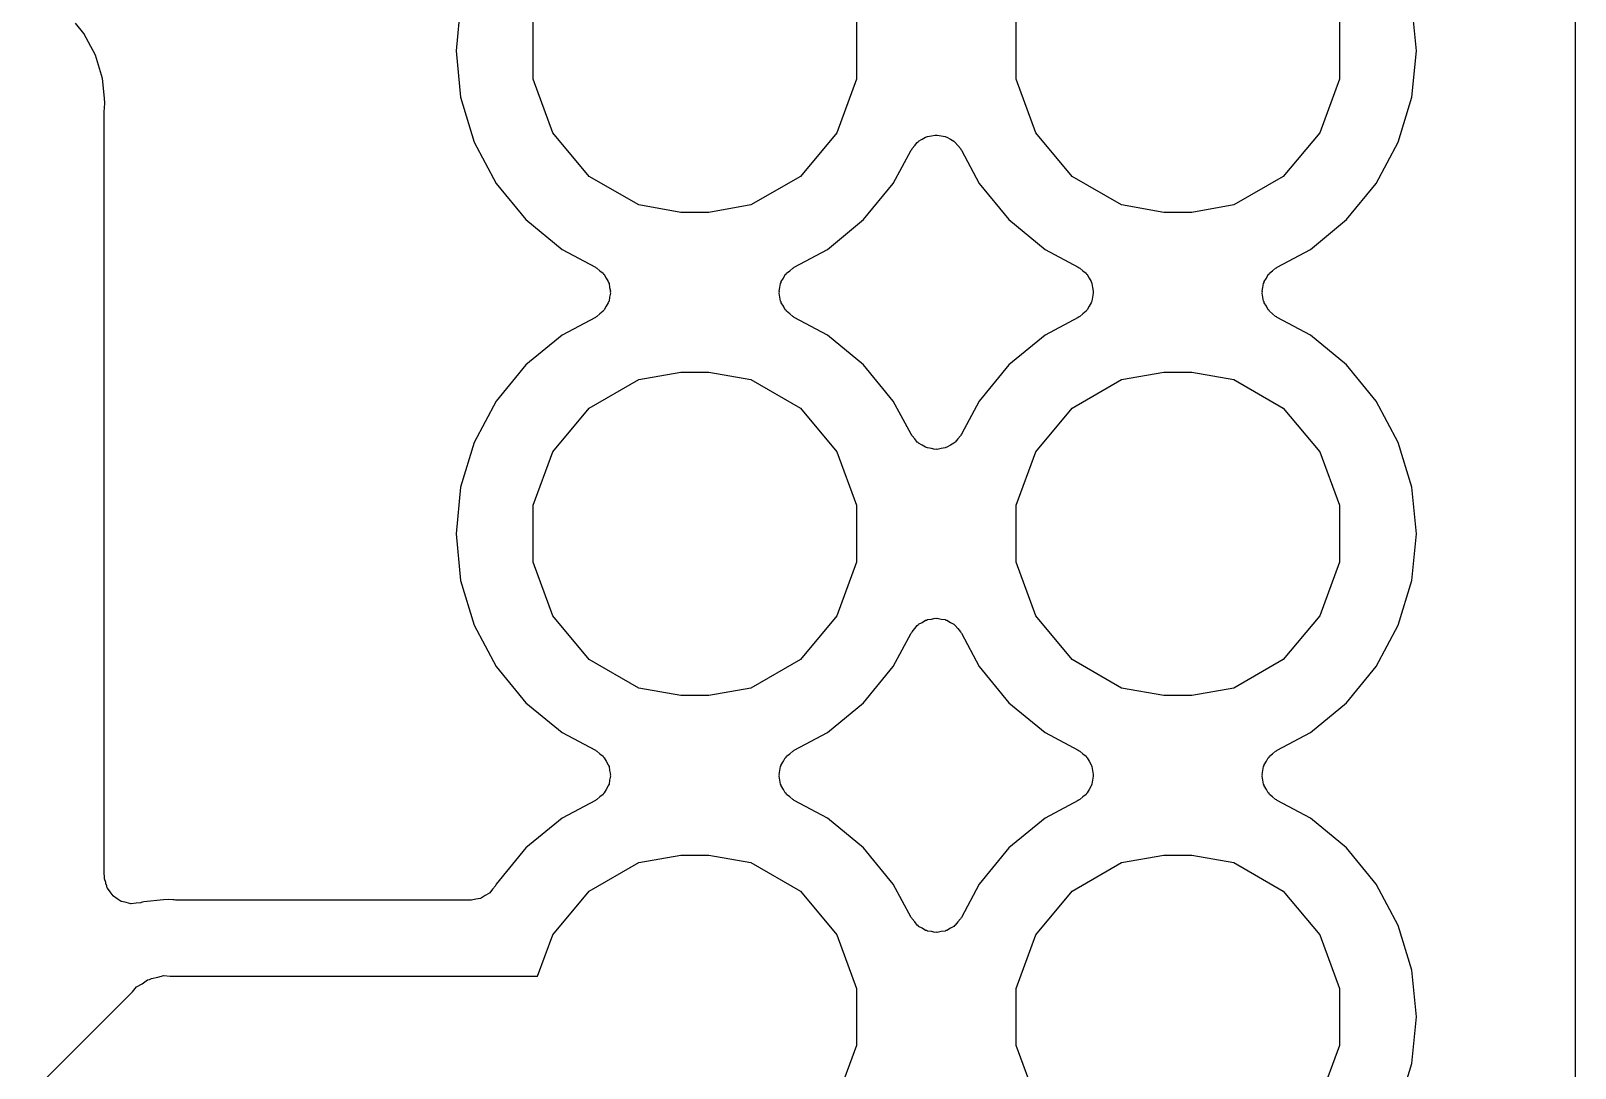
# Model space of a CAD drawing. Extents: x 91 to 190.2, y -113.9 to -59.9.
# Drawn here: x 181.4 to 189.52, y -96.08 to -90.63 of the extents above; entities that cross this region are included whole.
import ezdxf

# ---------------------------------------------------------------- set-up
doc = ezdxf.new("R2010")
doc.units = 0
doc.header["$MEASUREMENT"] = 0
doc.layers.add('BLACK', color=7, linetype='CONTINUOUS')

msp = doc.modelspace()

# ---------------------------------------------------------------- linework, layer by layer
at = {"layer": 'BLACK', "linetype": 'CONTINUOUS'}
for p, q in [((189.52, -62.0385), (189.52, -108.284)), ((183.658, -90.485), (183.634, -90.73)), ((188.686, -90.73), (188.662, -90.485)), ((181.676, -90.6399), (181.632, -90.5859)), ((181.737, -90.7535), (181.676, -90.6399)), ((184.04, -90.8799), (184.04, -90.5801)), ((185.74, -90.5801), (185.74, -90.8799)), ((186.58, -90.8799), (186.58, -90.5801)), ((188.28, -90.5801), (188.28, -90.8799)), ((181.775, -90.8768), (181.737, -90.7535)), ((183.634, -90.73), (183.658, -90.975)), ((188.662, -90.975), (188.686, -90.73)), ((181.785, -90.9802), (181.775, -90.8768)), ((184.143, -91.1616), (184.04, -90.8799)), ((185.74, -90.8799), (185.637, -91.1616)), ((186.683, -91.1616), (186.58, -90.8799)), ((188.28, -90.8799), (188.177, -91.1616)), ((181.784, -91.0445), (181.785, -91.0372)), ((181.784, -95.0605), (181.784, -91.0445)), ((181.787, -91.005), (181.785, -90.9802)), ((181.785, -90.9802), (181.785, -90.9802)), ((181.785, -91.0298), (181.787, -91.005)), ((181.785, -91.0372), (181.785, -91.0298)), ((183.658, -90.975), (183.73, -91.2107)), ((188.59, -91.2107), (188.662, -90.975)), ((184.335, -91.3912), (184.143, -91.1616)), ((185.637, -91.1616), (185.445, -91.3912)), ((186.06, -91.2122), (186.064, -91.2096)), ((186.064, -91.2096), (186.067, -91.2059)), ((186.067, -91.2059), (186.086, -91.1959)), ((186.086, -91.1959), (186.104, -91.1847)), ((186.104, -91.1847), (186.109, -91.1837)), ((186.109, -91.1837), (186.113, -91.1813)), ((186.113, -91.1813), (186.134, -91.1783)), ((186.134, -91.1783), (186.155, -91.174)), ((186.155, -91.174), (186.16, -91.1747)), ((186.16, -91.1747), (186.165, -91.174)), ((186.165, -91.174), (186.186, -91.1783)), ((186.186, -91.1783), (186.207, -91.1813)), ((186.207, -91.1813), (186.211, -91.1837)), ((186.211, -91.1837), (186.216, -91.1847)), ((186.216, -91.1847), (186.234, -91.1959)), ((186.234, -91.1959), (186.253, -91.2059)), ((186.253, -91.2059), (186.256, -91.2096)), ((186.256, -91.2096), (186.26, -91.2122)), ((186.875, -91.3912), (186.683, -91.1616)), ((188.177, -91.1616), (187.985, -91.3912)), ((183.73, -91.2107), (183.846, -91.4278)), ((185.934, -91.4278), (186.028, -91.2532)), ((186.028, -91.2532), (186.031, -91.2493)), ((186.031, -91.2493), (186.033, -91.2447)), ((186.033, -91.2447), (186.047, -91.2289)), ((186.047, -91.2289), (186.06, -91.2122)), ((186.26, -91.2122), (186.273, -91.2289)), ((186.273, -91.2289), (186.287, -91.2447)), ((186.287, -91.2447), (186.289, -91.2493)), ((186.289, -91.2493), (186.292, -91.2532)), ((186.292, -91.2532), (186.386, -91.4278)), ((188.474, -91.4278), (188.59, -91.2107)), ((183.846, -91.4278), (184.002, -91.6182)), ((184.595, -91.5411), (184.335, -91.3912)), ((185.445, -91.3912), (185.185, -91.5411)), ((185.778, -91.6182), (185.934, -91.4278)), ((186.386, -91.4278), (186.542, -91.6182)), ((187.135, -91.5411), (186.875, -91.3912)), ((187.985, -91.3912), (187.725, -91.5411)), ((188.318, -91.6182), (188.474, -91.4278)), ((184.816, -91.58), (184.595, -91.5411)), ((184.964, -91.58), (184.816, -91.58)), ((185.185, -91.5411), (184.964, -91.58)), ((187.356, -91.58), (187.135, -91.5411)), ((187.504, -91.58), (187.356, -91.58)), ((187.725, -91.5411), (187.504, -91.58)), ((184.002, -91.6182), (184.192, -91.7744)), ((185.588, -91.7744), (185.778, -91.6182)), ((186.542, -91.6182), (186.732, -91.7744)), ((188.128, -91.7744), (188.318, -91.6182)), ((184.192, -91.7744), (184.367, -91.8677)), ((185.413, -91.8677), (185.588, -91.7744)), ((186.732, -91.7744), (186.907, -91.8677)), ((187.953, -91.8677), (188.128, -91.7744)), ((184.367, -91.8677), (184.371, -91.8708)), ((184.371, -91.8708), (184.375, -91.8726)), ((184.375, -91.8726), (184.391, -91.8868)), ((184.391, -91.8868), (184.408, -91.8999)), ((184.408, -91.8999), (184.41, -91.9041)), ((184.41, -91.9041), (184.414, -91.9074)), ((184.414, -91.9074), (184.424, -91.9261)), ((184.424, -91.9261), (184.435, -91.9441)), ((185.345, -91.9441), (185.356, -91.9261)), ((185.356, -91.9261), (185.366, -91.9074)), ((185.366, -91.9074), (185.37, -91.9041)), ((185.37, -91.9041), (185.372, -91.8999)), ((185.372, -91.8999), (185.389, -91.8868)), ((185.389, -91.8868), (185.405, -91.8726)), ((185.405, -91.8726), (185.409, -91.8708)), ((185.409, -91.8708), (185.413, -91.8677)), ((186.907, -91.8677), (186.911, -91.8708)), ((186.911, -91.8708), (186.915, -91.8726)), ((186.915, -91.8726), (186.931, -91.8868)), ((186.931, -91.8868), (186.948, -91.8999)), ((186.948, -91.8999), (186.95, -91.9041)), ((186.95, -91.9041), (186.954, -91.9074)), ((186.954, -91.9074), (186.964, -91.9261)), ((186.964, -91.9261), (186.975, -91.9441)), ((187.885, -91.9441), (187.896, -91.9261)), ((187.896, -91.9261), (187.906, -91.9074)), ((187.906, -91.9074), (187.91, -91.9041)), ((187.91, -91.9041), (187.912, -91.8999)), ((187.912, -91.8999), (187.929, -91.8868)), ((187.929, -91.8868), (187.945, -91.8726)), ((187.945, -91.8726), (187.949, -91.8708)), ((187.949, -91.8708), (187.953, -91.8677)), ((184.435, -91.9441), (184.436, -91.949)), ((184.436, -91.949), (184.439, -91.9533)), ((184.439, -91.9533), (184.442, -91.9743)), ((184.442, -91.9743), (184.446, -91.9951)), ((184.446, -92.0049), (184.442, -92.0257)), ((184.446, -91.9951), (184.445, -92)), ((184.445, -92), (184.446, -92.0049)), ((185.334, -91.9951), (185.338, -91.9743)), ((185.335, -92), (185.334, -91.9951)), ((185.334, -92.0049), (185.335, -92)), ((185.338, -92.0257), (185.334, -92.0049)), ((185.338, -91.9743), (185.341, -91.9533)), ((185.341, -91.9533), (185.344, -91.949)), ((185.344, -91.949), (185.345, -91.9441)), ((186.975, -91.9441), (186.976, -91.949)), ((186.976, -91.949), (186.979, -91.9533)), ((186.979, -91.9533), (186.982, -91.9743)), ((186.982, -91.9743), (186.986, -91.9951)), ((186.986, -92.0049), (186.982, -92.0257)), ((186.986, -91.9951), (186.985, -92)), ((186.985, -92), (186.986, -92.0049)), ((187.874, -91.9951), (187.878, -91.9743)), ((187.875, -92), (187.874, -91.9951)), ((187.874, -92.0049), (187.875, -92)), ((187.878, -92.0257), (187.874, -92.0049)), ((187.878, -91.9743), (187.881, -91.9533)), ((187.881, -91.9533), (187.884, -91.949)), ((187.884, -91.949), (187.885, -91.9441)), ((184.408, -92.1001), (184.391, -92.1132)), ((184.41, -92.0959), (184.408, -92.1001)), ((184.414, -92.0926), (184.41, -92.0959)), ((184.424, -92.0739), (184.414, -92.0926)), ((184.435, -92.0559), (184.424, -92.0739)), ((184.436, -92.051), (184.435, -92.0559)), ((184.439, -92.0467), (184.436, -92.051)), ((184.442, -92.0257), (184.439, -92.0467)), ((185.341, -92.0467), (185.338, -92.0257)), ((185.344, -92.051), (185.341, -92.0467)), ((185.345, -92.0559), (185.344, -92.051)), ((185.356, -92.0739), (185.345, -92.0559)), ((185.366, -92.0926), (185.356, -92.0739)), ((185.37, -92.0959), (185.366, -92.0926)), ((185.372, -92.1001), (185.37, -92.0959)), ((185.389, -92.1132), (185.372, -92.1001)), ((186.948, -92.1001), (186.931, -92.1132)), ((186.95, -92.0959), (186.948, -92.1001)), ((186.954, -92.0926), (186.95, -92.0959)), ((186.964, -92.0739), (186.954, -92.0926)), ((186.975, -92.0559), (186.964, -92.0739)), ((186.976, -92.051), (186.975, -92.0559)), ((186.979, -92.0467), (186.976, -92.051)), ((186.982, -92.0257), (186.979, -92.0467)), ((187.881, -92.0467), (187.878, -92.0257)), ((187.884, -92.051), (187.881, -92.0467)), ((187.885, -92.0559), (187.884, -92.051)), ((187.896, -92.0739), (187.885, -92.0559)), ((187.906, -92.0926), (187.896, -92.0739)), ((187.91, -92.0959), (187.906, -92.0926)), ((187.912, -92.1001), (187.91, -92.0959)), ((187.929, -92.1132), (187.912, -92.1001)), ((184.367, -92.1323), (184.192, -92.2256)), ((184.371, -92.1292), (184.367, -92.1323)), ((184.375, -92.1274), (184.371, -92.1292)), ((184.391, -92.1132), (184.375, -92.1274)), ((185.405, -92.1274), (185.389, -92.1132)), ((185.409, -92.1292), (185.405, -92.1274)), ((185.413, -92.1323), (185.409, -92.1292)), ((185.588, -92.2256), (185.413, -92.1323)), ((186.907, -92.1323), (186.732, -92.2256)), ((186.911, -92.1292), (186.907, -92.1323)), ((186.915, -92.1274), (186.911, -92.1292)), ((186.931, -92.1132), (186.915, -92.1274)), ((187.945, -92.1274), (187.929, -92.1132)), ((187.949, -92.1292), (187.945, -92.1274)), ((187.953, -92.1323), (187.949, -92.1292)), ((188.128, -92.2256), (187.953, -92.1323)), ((184.192, -92.2256), (184.002, -92.3818)), ((185.778, -92.3818), (185.588, -92.2256)), ((186.732, -92.2256), (186.542, -92.3818)), ((188.318, -92.3818), (188.128, -92.2256)), ((184.002, -92.3818), (183.846, -92.5722)), ((184.595, -92.4589), (184.816, -92.42)), ((184.816, -92.42), (184.964, -92.42)), ((184.964, -92.42), (185.185, -92.4589)), ((185.934, -92.5722), (185.778, -92.3818)), ((186.542, -92.3818), (186.386, -92.5722)), ((187.135, -92.4589), (187.356, -92.42)), ((187.356, -92.42), (187.504, -92.42)), ((187.504, -92.42), (187.725, -92.4589)), ((188.474, -92.5722), (188.318, -92.3818)), ((184.335, -92.6088), (184.595, -92.4589)), ((185.185, -92.4589), (185.445, -92.6088)), ((186.875, -92.6088), (187.135, -92.4589)), ((187.725, -92.4589), (187.985, -92.6088)), ((183.846, -92.5722), (183.73, -92.7893)), ((186.028, -92.7468), (185.934, -92.5722)), ((186.386, -92.5722), (186.292, -92.7468)), ((188.59, -92.7893), (188.474, -92.5722)), ((184.143, -92.8384), (184.335, -92.6088)), ((185.445, -92.6088), (185.637, -92.8384)), ((186.683, -92.8384), (186.875, -92.6088)), ((187.985, -92.6088), (188.177, -92.8384)), ((186.031, -92.7507), (186.028, -92.7468)), ((186.033, -92.7553), (186.031, -92.7507)), ((186.289, -92.7507), (186.287, -92.7553)), ((186.292, -92.7468), (186.289, -92.7507)), ((183.73, -92.7893), (183.658, -93.025)), ((186.047, -92.7711), (186.033, -92.7553)), ((186.06, -92.7878), (186.047, -92.7711)), ((186.064, -92.7904), (186.06, -92.7878)), ((186.067, -92.7941), (186.064, -92.7904)), ((186.086, -92.8041), (186.067, -92.7941)), ((186.104, -92.8153), (186.086, -92.8041)), ((186.109, -92.8163), (186.104, -92.8153)), ((186.113, -92.8187), (186.109, -92.8163)), ((186.134, -92.8217), (186.113, -92.8187)), ((186.155, -92.826), (186.134, -92.8217)), ((186.16, -92.8253), (186.155, -92.826)), ((186.165, -92.826), (186.16, -92.8253)), ((186.186, -92.8217), (186.165, -92.826)), ((186.207, -92.8187), (186.186, -92.8217)), ((186.211, -92.8163), (186.207, -92.8187)), ((186.216, -92.8153), (186.211, -92.8163)), ((186.234, -92.8041), (186.216, -92.8153)), ((186.253, -92.7941), (186.234, -92.8041)), ((186.256, -92.7904), (186.253, -92.7941)), ((186.26, -92.7878), (186.256, -92.7904)), ((186.273, -92.7711), (186.26, -92.7878)), ((186.287, -92.7553), (186.273, -92.7711)), ((188.662, -93.025), (188.59, -92.7893)), ((184.04, -93.1201), (184.143, -92.8384)), ((185.637, -92.8384), (185.74, -93.1201)), ((186.58, -93.1201), (186.683, -92.8384)), ((188.177, -92.8384), (188.28, -93.1201)), ((183.658, -93.025), (183.634, -93.27)), ((188.686, -93.27), (188.662, -93.025)), ((184.04, -93.4199), (184.04, -93.1201)), ((185.74, -93.1201), (185.74, -93.4199)), ((186.58, -93.4199), (186.58, -93.1201)), ((188.28, -93.1201), (188.28, -93.4199)), ((183.634, -93.27), (183.658, -93.515)), ((188.662, -93.515), (188.686, -93.27)), ((184.143, -93.7016), (184.04, -93.4199)), ((185.74, -93.4199), (185.637, -93.7016)), ((186.683, -93.7016), (186.58, -93.4199)), ((188.28, -93.4199), (188.177, -93.7016)), ((183.658, -93.515), (183.73, -93.7507)), ((188.59, -93.7507), (188.662, -93.515)), ((184.335, -93.9312), (184.143, -93.7016)), ((185.637, -93.7016), (185.445, -93.9312)), ((186.086, -93.7359), (186.104, -93.7247)), ((186.104, -93.7247), (186.109, -93.7237)), ((186.109, -93.7237), (186.113, -93.7213)), ((186.113, -93.7213), (186.134, -93.7183)), ((186.134, -93.7183), (186.155, -93.714)), ((186.155, -93.714), (186.16, -93.7147)), ((186.16, -93.7147), (186.165, -93.714)), ((186.165, -93.714), (186.186, -93.7183)), ((186.186, -93.7183), (186.207, -93.7213)), ((186.207, -93.7213), (186.211, -93.7237)), ((186.211, -93.7237), (186.216, -93.7247)), ((186.216, -93.7247), (186.234, -93.7359)), ((186.875, -93.9312), (186.683, -93.7016)), ((188.177, -93.7016), (187.985, -93.9312)), ((183.73, -93.7507), (183.846, -93.9678)), ((185.934, -93.9678), (186.028, -93.7932)), ((186.028, -93.7932), (186.031, -93.7893)), ((186.031, -93.7893), (186.033, -93.7847)), ((186.033, -93.7847), (186.047, -93.7689)), ((186.047, -93.7689), (186.06, -93.7522)), ((186.06, -93.7522), (186.064, -93.7496)), ((186.064, -93.7496), (186.067, -93.7459)), ((186.067, -93.7459), (186.086, -93.7359)), ((186.234, -93.7359), (186.253, -93.7459)), ((186.253, -93.7459), (186.256, -93.7496)), ((186.256, -93.7496), (186.26, -93.7522)), ((186.26, -93.7522), (186.273, -93.7689)), ((186.273, -93.7689), (186.287, -93.7847)), ((186.287, -93.7847), (186.289, -93.7893)), ((186.289, -93.7893), (186.292, -93.7932)), ((186.292, -93.7932), (186.386, -93.9678)), ((188.474, -93.9678), (188.59, -93.7507)), ((183.846, -93.9678), (184.002, -94.1582)), ((184.595, -94.0811), (184.335, -93.9312)), ((185.445, -93.9312), (185.185, -94.0811)), ((185.778, -94.1582), (185.934, -93.9678)), ((186.386, -93.9678), (186.542, -94.1582)), ((187.135, -94.0811), (186.875, -93.9312)), ((187.985, -93.9312), (187.725, -94.0811)), ((188.318, -94.1582), (188.474, -93.9678)), ((184.816, -94.12), (184.595, -94.0811)), ((184.964, -94.12), (184.816, -94.12)), ((185.185, -94.0811), (184.964, -94.12)), ((187.356, -94.12), (187.135, -94.0811)), ((187.504, -94.12), (187.356, -94.12)), ((187.725, -94.0811), (187.504, -94.12)), ((184.002, -94.1582), (184.192, -94.3144)), ((185.588, -94.3144), (185.778, -94.1582)), ((186.542, -94.1582), (186.732, -94.3144)), ((188.128, -94.3144), (188.318, -94.1582)), ((184.192, -94.3144), (184.367, -94.4077)), ((185.413, -94.4077), (185.588, -94.3144)), ((186.732, -94.3144), (186.907, -94.4077)), ((187.953, -94.4077), (188.128, -94.3144)), ((184.367, -94.4077), (184.371, -94.4108)), ((184.371, -94.4108), (184.375, -94.4126)), ((184.375, -94.4126), (184.391, -94.4268)), ((184.391, -94.4268), (184.408, -94.4399)), ((184.408, -94.4399), (184.41, -94.4441)), ((184.41, -94.4441), (184.414, -94.4474)), ((184.414, -94.4474), (184.424, -94.4661)), ((185.356, -94.4661), (185.366, -94.4474)), ((185.366, -94.4474), (185.37, -94.4441)), ((185.37, -94.4441), (185.372, -94.4399)), ((185.372, -94.4399), (185.389, -94.4268)), ((185.389, -94.4268), (185.405, -94.4126)), ((185.405, -94.4126), (185.409, -94.4108)), ((185.409, -94.4108), (185.413, -94.4077)), ((186.907, -94.4077), (186.911, -94.4108)), ((186.911, -94.4108), (186.915, -94.4126)), ((186.915, -94.4126), (186.931, -94.4268)), ((186.931, -94.4268), (186.948, -94.4399)), ((186.948, -94.4399), (186.95, -94.4441)), ((186.95, -94.4441), (186.954, -94.4474)), ((186.954, -94.4474), (186.964, -94.4661)), ((187.896, -94.4661), (187.906, -94.4474)), ((187.906, -94.4474), (187.91, -94.4441)), ((187.91, -94.4441), (187.912, -94.4399)), ((187.912, -94.4399), (187.929, -94.4268)), ((187.929, -94.4268), (187.945, -94.4126)), ((187.945, -94.4126), (187.949, -94.4108)), ((187.949, -94.4108), (187.953, -94.4077)), ((184.424, -94.4661), (184.435, -94.4841)), ((184.435, -94.4841), (184.436, -94.489)), ((184.436, -94.489), (184.439, -94.4933)), ((184.439, -94.4933), (184.442, -94.5143)), ((184.442, -94.5143), (184.446, -94.5351)), ((184.446, -94.5351), (184.445, -94.54)), ((184.445, -94.54), (184.446, -94.5449)), ((185.334, -94.5351), (185.338, -94.5143)), ((185.335, -94.54), (185.334, -94.5351)), ((185.334, -94.5449), (185.335, -94.54)), ((185.338, -94.5143), (185.341, -94.4933)), ((185.341, -94.4933), (185.344, -94.489)), ((185.344, -94.489), (185.345, -94.4841)), ((185.345, -94.4841), (185.356, -94.4661)), ((186.964, -94.4661), (186.975, -94.4841)), ((186.975, -94.4841), (186.976, -94.489)), ((186.976, -94.489), (186.979, -94.4933)), ((186.979, -94.4933), (186.982, -94.5143)), ((186.982, -94.5143), (186.986, -94.5351)), ((186.986, -94.5351), (186.985, -94.54)), ((186.985, -94.54), (186.986, -94.5449)), ((187.874, -94.5351), (187.878, -94.5143)), ((187.875, -94.54), (187.874, -94.5351)), ((187.874, -94.5449), (187.875, -94.54)), ((187.878, -94.5143), (187.881, -94.4933)), ((187.881, -94.4933), (187.884, -94.489)), ((187.884, -94.489), (187.885, -94.4841)), ((187.885, -94.4841), (187.896, -94.4661)), ((184.424, -94.6139), (184.414, -94.6326)), ((184.435, -94.5959), (184.424, -94.6139)), ((184.436, -94.591), (184.435, -94.5959)), ((184.439, -94.5867), (184.436, -94.591)), ((184.442, -94.5657), (184.439, -94.5867)), ((184.446, -94.5449), (184.442, -94.5657)), ((185.338, -94.5657), (185.334, -94.5449)), ((185.341, -94.5867), (185.338, -94.5657)), ((185.344, -94.591), (185.341, -94.5867)), ((185.345, -94.5959), (185.344, -94.591)), ((185.356, -94.6139), (185.345, -94.5959)), ((185.366, -94.6326), (185.356, -94.6139)), ((186.964, -94.6139), (186.954, -94.6326)), ((186.975, -94.5959), (186.964, -94.6139)), ((186.976, -94.591), (186.975, -94.5959)), ((186.979, -94.5867), (186.976, -94.591)), ((186.982, -94.5657), (186.979, -94.5867)), ((186.986, -94.5449), (186.982, -94.5657)), ((187.878, -94.5657), (187.874, -94.5449)), ((187.881, -94.5867), (187.878, -94.5657)), ((187.884, -94.591), (187.881, -94.5867)), ((187.885, -94.5959), (187.884, -94.591)), ((187.896, -94.6139), (187.885, -94.5959)), ((187.906, -94.6326), (187.896, -94.6139)), ((184.367, -94.6723), (184.192, -94.7656)), ((184.371, -94.6692), (184.367, -94.6723)), ((184.375, -94.6674), (184.371, -94.6692)), ((184.391, -94.6532), (184.375, -94.6674)), ((184.408, -94.6401), (184.391, -94.6532)), ((184.41, -94.6359), (184.408, -94.6401)), ((184.414, -94.6326), (184.41, -94.6359)), ((185.37, -94.6359), (185.366, -94.6326)), ((185.372, -94.6401), (185.37, -94.6359)), ((185.389, -94.6532), (185.372, -94.6401)), ((185.405, -94.6674), (185.389, -94.6532)), ((185.409, -94.6692), (185.405, -94.6674)), ((185.413, -94.6723), (185.409, -94.6692)), ((185.588, -94.7656), (185.413, -94.6723)), ((186.907, -94.6723), (186.732, -94.7656)), ((186.911, -94.6692), (186.907, -94.6723)), ((186.915, -94.6674), (186.911, -94.6692)), ((186.931, -94.6532), (186.915, -94.6674)), ((186.948, -94.6401), (186.931, -94.6532)), ((186.95, -94.6359), (186.948, -94.6401)), ((186.954, -94.6326), (186.95, -94.6359)), ((187.91, -94.6359), (187.906, -94.6326)), ((187.912, -94.6401), (187.91, -94.6359)), ((187.929, -94.6532), (187.912, -94.6401)), ((187.945, -94.6674), (187.929, -94.6532)), ((187.949, -94.6692), (187.945, -94.6674)), ((187.953, -94.6723), (187.949, -94.6692)), ((188.128, -94.7656), (187.953, -94.6723)), ((184.192, -94.7656), (184.002, -94.9218)), ((185.778, -94.9218), (185.588, -94.7656)), ((186.732, -94.7656), (186.542, -94.9218)), ((188.318, -94.9218), (188.128, -94.7656)), ((184.002, -94.9218), (183.846, -95.1122)), ((185.934, -95.1122), (185.778, -94.9218)), ((186.542, -94.9218), (186.386, -95.1122)), ((188.474, -95.1122), (188.318, -94.9218)), ((184.335, -95.1488), (184.595, -94.9989)), ((184.595, -94.9989), (184.816, -94.96)), ((184.816, -94.96), (184.964, -94.96)), ((184.964, -94.96), (185.185, -94.9989)), ((185.185, -94.9989), (185.445, -95.1488)), ((186.875, -95.1488), (187.135, -94.9989)), ((187.135, -94.9989), (187.356, -94.96)), ((187.356, -94.96), (187.504, -94.96)), ((187.504, -94.96), (187.725, -94.9989)), ((187.725, -94.9989), (187.985, -95.1488)), ((181.785, -95.0678), (181.784, -95.0605)), ((181.785, -95.0752), (181.785, -95.0678)), ((181.785, -95.0808), (181.785, -95.0752)), ((181.786, -95.0824), (181.785, -95.0808)), ((181.786, -95.084), (181.786, -95.0824)), ((181.792, -95.1039), (181.786, -95.084)), ((181.793, -95.1118), (181.792, -95.1039)), ((181.795, -95.1149), (181.793, -95.1118)), ((181.799, -95.1309), (181.795, -95.1149)), ((181.8, -95.1323), (181.799, -95.1309)), ((181.801, -95.1339), (181.8, -95.1323)), ((181.815, -95.1534), (181.801, -95.1339)), ((181.83, -95.1733), (181.815, -95.1534)), ((181.831, -95.1742), (181.83, -95.1733)), ((181.832, -95.1756), (181.831, -95.1742)), ((181.852, -95.1889), (181.832, -95.1756)), ((181.873, -95.2027), (181.852, -95.1889)), ((183.762, -95.187), (183.739, -95.1911)), ((183.764, -95.1857), (183.762, -95.187)), ((183.767, -95.1852), (183.764, -95.1857)), ((183.787, -95.1727), (183.767, -95.1852)), ((183.807, -95.1609), (183.787, -95.1727)), ((183.809, -95.159), (183.807, -95.1609)), ((183.811, -95.1577), (183.809, -95.159)), ((183.826, -95.1391), (183.811, -95.1577)), ((183.841, -95.121), (183.826, -95.1391)), ((183.842, -95.1187), (183.841, -95.121)), ((183.843, -95.1167), (183.842, -95.1187)), ((183.846, -95.1122), (183.843, -95.1167)), ((184.143, -95.3784), (184.335, -95.1488)), ((185.445, -95.1488), (185.637, -95.3784)), ((186.028, -95.2868), (185.934, -95.1122)), ((186.386, -95.1122), (186.292, -95.2868)), ((186.683, -95.3784), (186.875, -95.1488)), ((187.985, -95.1488), (188.177, -95.3784)), ((188.59, -95.3293), (188.474, -95.1122)), ((181.874, -95.2031), (181.873, -95.2027)), ((181.876, -95.204), (181.874, -95.2031)), ((181.899, -95.2096), (181.876, -95.204)), ((181.923, -95.2156), (181.899, -95.2096)), ((181.925, -95.2155), (181.923, -95.2156)), ((181.926, -95.2159), (181.925, -95.2155)), ((181.951, -95.2129), (181.926, -95.2159)), ((181.975, -95.2105), (181.951, -95.2129)), ((181.976, -95.2098), (181.975, -95.2105)), ((181.978, -95.2096), (181.976, -95.2098)), ((181.992, -95.2055), (181.978, -95.2096)), ((182.095, -95.1953), (181.992, -95.2055)), ((182.12, -95.1928), (182.095, -95.1953)), ((182.095, -95.1953), (182.095, -95.1953)), ((182.095, -95.1953), (182.095, -95.1953)), ((182.145, -95.1953), (182.12, -95.1928)), ((182.152, -95.1947), (182.145, -95.1953)), ((182.159, -95.196), (182.152, -95.1947)), ((183.711, -95.196), (182.159, -95.196)), ((183.713, -95.1956), (183.711, -95.196)), ((183.716, -95.1959), (183.713, -95.1956)), ((183.739, -95.1911), (183.716, -95.1959)), ((186.031, -95.2907), (186.028, -95.2868)), ((186.033, -95.2953), (186.031, -95.2907)), ((186.047, -95.3111), (186.033, -95.2953)), ((186.06, -95.3278), (186.047, -95.3111)), ((186.064, -95.3304), (186.06, -95.3278)), ((186.067, -95.3341), (186.064, -95.3304)), ((186.086, -95.3441), (186.067, -95.3341)), ((186.104, -95.3553), (186.086, -95.3441)), ((186.234, -95.3441), (186.216, -95.3553)), ((186.253, -95.3341), (186.234, -95.3441)), ((186.256, -95.3304), (186.253, -95.3341)), ((186.26, -95.3278), (186.256, -95.3304)), ((186.273, -95.3111), (186.26, -95.3278)), ((186.287, -95.2953), (186.273, -95.3111)), ((186.289, -95.2907), (186.287, -95.2953)), ((186.292, -95.2868), (186.289, -95.2907)), ((188.662, -95.565), (188.59, -95.3293)), ((184.063, -95.596), (184.143, -95.3784)), ((185.637, -95.3784), (185.74, -95.6601)), ((186.109, -95.3563), (186.104, -95.3553)), ((186.113, -95.3587), (186.109, -95.3563)), ((186.134, -95.3617), (186.113, -95.3587)), ((186.155, -95.366), (186.134, -95.3617)), ((186.16, -95.3653), (186.155, -95.366)), ((186.165, -95.366), (186.16, -95.3653)), ((186.186, -95.3617), (186.165, -95.366)), ((186.207, -95.3587), (186.186, -95.3617)), ((186.211, -95.3563), (186.207, -95.3587)), ((186.216, -95.3553), (186.211, -95.3563)), ((186.58, -95.6601), (186.683, -95.3784)), ((188.177, -95.3784), (188.28, -95.6601)), ((182.065, -95.6018), (182.098, -95.5931)), ((182.098, -95.5931), (182.131, -95.596)), ((188.686, -95.81), (188.662, -95.565)), ((181.933, -95.6782), (181.954, -95.6524)), ((181.954, -95.6524), (181.983, -95.6356)), ((181.983, -95.6356), (182.011, -95.6162)), ((182.011, -95.6162), (182.022, -95.6133)), ((182.022, -95.6133), (182.032, -95.6076)), ((182.032, -95.6076), (182.065, -95.6018)), ((182.131, -95.596), (184.063, -95.596)), ((185.74, -95.6601), (185.74, -95.9599)), ((186.58, -95.9599), (186.58, -95.6601)), ((188.28, -95.6601), (188.28, -95.9599)), ((181.398, -96.2126), (181.933, -95.6782)), ((188.662, -96.055), (188.686, -95.81)), ((185.74, -95.9599), (185.637, -96.2416)), ((186.683, -96.2416), (186.58, -95.9599)), ((188.28, -95.9599), (188.177, -96.2416)), ((188.59, -96.2907), (188.662, -96.055))]:
    msp.add_line(p, q, dxfattribs=at)

doc.saveas('drawing.dxf')
